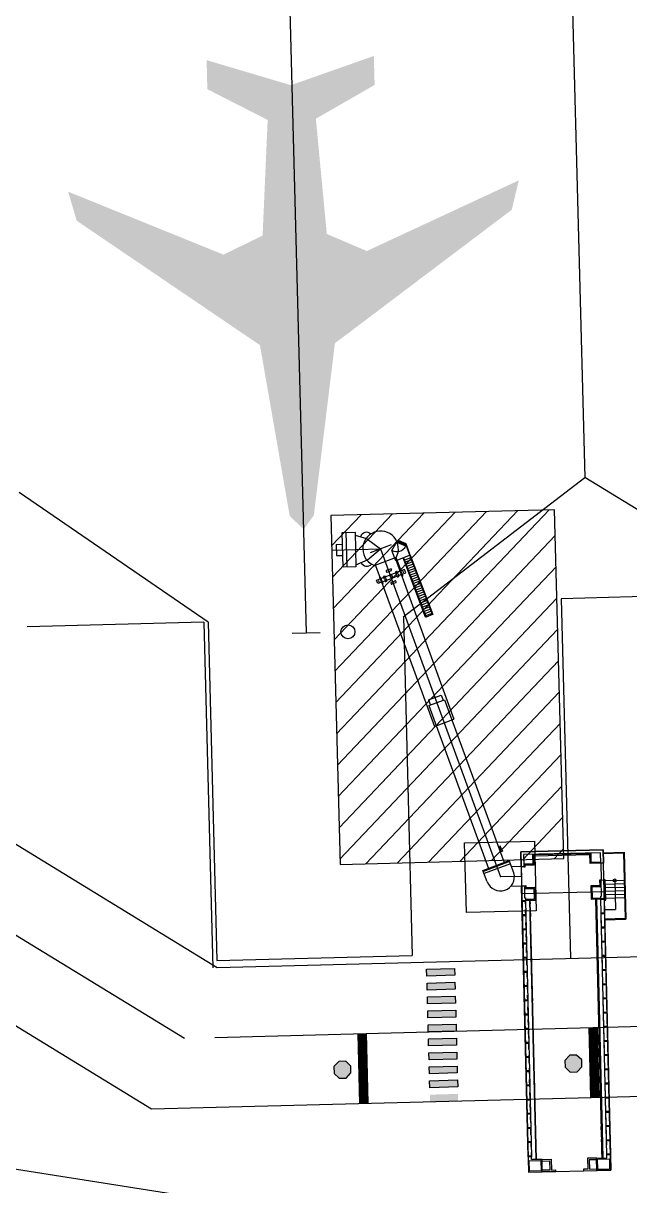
# Model space of a CAD drawing. Header units: millimetres. Extents: x 1358 to 1865, y 706 to 1003.
# Drawn here: x 1610.58 to 1621.17, y 809.55 to 829.88 of the extents above; entities that cross this region are included whole.
import ezdxf

# ---------------------------------------------------------------- set-up
doc = ezdxf.new("R2010")
doc.units = ezdxf.units.MM
doc.linetypes.add('DASHDOT2', pattern=[0.5, 0.25, -0.125, 0, -0.125])
doc.linetypes.add('HIDDEN', pattern=[9.525, 6.35, -3.175])
doc.layers.add('建築', color=7, linetype='Continuous')

msp = doc.modelspace()

# ---------------------------------------------------------------- hatches: boundary and pattern name
at = {"layer": '建築', "ltscale": 1000}
h = msp.add_hatch(color=256, dxfattribs=at)
h.dxf.hatch_style = 1
h.paths.add_polyline_path([(1750.255, 847.549), (1750.111, 847.475), (1749.975, 847.529), (1749.905, 847.664), (1749.957, 847.808), (1750.101, 847.87), (1750.238, 847.82), (1750.296, 847.687)])
h.paths.add_polyline_path([(1757.338, 850.493), (1757.494, 850.535), (1757.616, 850.453), (1757.655, 850.306), (1757.574, 850.176), (1757.42, 850.147), (1757.297, 850.225), (1757.268, 850.367)])
h.paths.add_polyline_path([(1724.914, 841.813), (1724.883, 841.931), (1724.778, 841.994), (1724.66, 841.964), (1724.598, 841.859), (1724.628, 841.74), (1724.733, 841.678), (1724.851, 841.708)])
h.paths.add_polyline_path([(1717.311, 838.966), (1717.341, 838.848), (1717.447, 838.786), (1717.565, 838.817), (1717.627, 838.922), (1717.596, 839.04), (1717.491, 839.102), (1717.372, 839.071)])
h.paths.add_polyline_path([(1722.594, 836.721), (1722.712, 836.752), (1722.773, 836.858), (1722.741, 836.976), (1722.636, 837.037), (1722.518, 837.006), (1722.457, 836.9), (1722.488, 836.782)])
h.paths.add_polyline_path([(1725.783, 820.388), (1725.665, 820.357), (1725.603, 820.251), (1725.635, 820.133), (1725.741, 820.072), (1725.858, 820.104), (1725.92, 820.209), (1725.888, 820.327)])
h.paths.add_polyline_path([(1729.495, 813.778), (1729.61, 813.818), (1729.663, 813.928), (1729.622, 814.043), (1729.512, 814.096), (1729.397, 814.056), (1729.344, 813.946), (1729.385, 813.83)])
h.paths.add_polyline_path([(1722.139, 811.329), (1722.261, 811.327), (1722.349, 811.412), (1722.351, 811.534), (1722.266, 811.621), (1722.144, 811.623), (1722.056, 811.538), (1722.054, 811.416)])
h.paths.add_polyline_path([(1718.507, 814.332), (1718.51, 814.21), (1718.598, 814.126), (1718.72, 814.129), (1718.804, 814.217), (1718.801, 814.339), (1718.713, 814.423), (1718.591, 814.42)])
h.paths.add_polyline_path([(1624.346, 812.966), (1624.343, 813.088), (1624.254, 813.172), (1624.132, 813.169), (1624.048, 813.08), (1624.052, 812.958), (1624.14, 812.874), (1624.262, 812.877)])
h.paths.add_polyline_path([(1620.041, 811.742), (1620.045, 811.62), (1620.133, 811.536), (1620.255, 811.539), (1620.339, 811.628), (1620.336, 811.75), (1620.247, 811.834), (1620.125, 811.831)])
h.paths.add_polyline_path([(1616.005, 811.636), (1616.008, 811.514), (1616.097, 811.43), (1616.219, 811.433), (1616.303, 811.521), (1616.3, 811.643), (1616.211, 811.727), (1616.089, 811.724)])
h.paths.add_polyline_path([(1609.937, 814.99), (1610.001, 815.094), (1609.972, 815.213), (1609.868, 815.277), (1609.749, 815.248), (1609.686, 815.144), (1609.714, 815.025), (1609.818, 814.962)])
h.paths.add_polyline_path([(1606.834, 814.203), (1606.837, 814.081), (1606.926, 813.997), (1607.048, 814.001), (1607.132, 814.089), (1607.129, 814.211), (1607.04, 814.295), (1606.918, 814.292)])
h.paths.add_polyline_path([(1601.707, 815.179), (1601.704, 815.301), (1601.615, 815.385), (1601.493, 815.382), (1601.409, 815.293), (1601.412, 815.171), (1601.501, 815.087), (1601.623, 815.091)])
h.paths.add_polyline_path([(1602.61, 834.434), (1602.607, 834.556), (1602.518, 834.64), (1602.396, 834.637), (1602.312, 834.548), (1602.315, 834.426), (1602.404, 834.342), (1602.526, 834.346)])
for points in [[(1615.475, 821.028), (1615.232, 821.262), (1614.712, 824.249), (1611.509, 826.425), (1611.359, 826.933), (1614.074, 825.832), (1614.758, 826.165), (1614.847, 828.187), (1613.792, 828.725), (1613.78, 829.233), (1615.253, 828.795), (1616.702, 829.306), (1616.716, 828.799), (1615.689, 828.209), (1615.88, 826.193), (1616.58, 825.895), (1619.236, 827.131), (1619.112, 826.616), (1616.022, 824.282), (1615.654, 821.273)], [(1617.625, 813.338), (1617.628, 813.216), (1618.116, 813.229), (1618.113, 813.351)], [(1617.632, 813.094), (1617.635, 812.972), (1618.123, 812.985), (1618.12, 813.107)], [(1617.638, 812.85), (1617.641, 812.728), (1618.129, 812.741), (1618.126, 812.863)], [(1617.644, 812.606), (1617.648, 812.484), (1618.136, 812.497), (1618.133, 812.619)], [(1617.651, 812.362), (1617.654, 812.24), (1618.142, 812.253), (1618.139, 812.375)], [(1617.657, 812.118), (1617.66, 811.996), (1618.149, 812.009), (1618.145, 812.131)], [(1617.664, 811.874), (1617.667, 811.752), (1618.155, 811.765), (1618.152, 811.887)], [(1617.67, 811.63), (1617.673, 811.508), (1618.161, 811.521), (1618.158, 811.643)], [(1617.676, 811.386), (1617.68, 811.264), (1618.168, 811.277), (1618.165, 811.399)], [(1617.683, 811.142), (1617.686, 811.02), (1618.174, 811.033), (1618.171, 811.155)]]:
    msp.add_hatch(color=256, dxfattribs=at).paths.add_polyline_path(points)

# ---------------------------------------------------------------- linework, layer by layer
at = {"color": 5, "linetype": 'ByBlock'}
msp.add_line((1658.266, 802.321, 4.914), (1543.82, 820.303), dxfattribs=at)
at = {"layer": '建築', "ltscale": 1000}
for p, q in [((1614.917, 842.067, -0.309), (1615.518, 819.216, -0.309)), ((1620.082, 833.687, -0.309), (1620.391, 821.934, -0.309)), ((1617.215, 819.496, -0.309), (1620.391, 821.934, -0.309)), ((1623.684, 819.912, -0.309), (1620.392, 821.934, -0.309)), ((1613.806, 819.406, -0.309), (1610.506, 821.674, -0.309)), ((1619.86, 821.372, -0.309), (1615.95, 821.269, -0.309)), ((1620.021, 815.27, -0.309), (1619.86, 821.372, -0.309)), ((1615.95, 821.269, -0.309), (1616.111, 815.167, -0.309)), ((1623.562, 819.909, -0.309), (1619.976, 819.815, -0.309)), ((1619.976, 819.815, -0.309), (1620.141, 813.527, -0.309)), ((1617.218, 819.499, -0.309), (1617.374, 813.576, -0.309)), ((1613.732, 819.404, -0.309), (1610.641, 819.323, -0.309)), ((1613.732, 819.404, -0.309), (1613.891, 813.362, -0.309)), ((1613.806, 819.406, -0.309), (1613.961, 813.486, -0.309)), ((1615.274, 819.21, 2.141), (1615.762, 819.223, 2.141)), ((1609.694, 815.98, -0.309), (1613.966, 813.364, -0.309)), ((1616.111, 815.167, -0.309), (1620.021, 815.27, -0.309)), ((1608.994, 814.821, -0.309), (1613.393, 812.128, -0.309)), ((1613.966, 813.364, -0.309), (1630.525, 813.8, -0.309)), ((1612.819, 810.892, -0.309), (1719.079, 813.687, -0.309)), ((1613.961, 813.486, -0.309), (1617.374, 813.576, -0.309)), ((1608.504, 813.533, -0.309), (1612.819, 810.892, -0.309)), ((1617.625, 813.338, -0.309), (1618.113, 813.351, -0.309)), ((1617.628, 813.216, -0.309), (1617.625, 813.338, -0.309)), ((1618.116, 813.229, -0.309), (1617.628, 813.216, -0.309)), ((1618.113, 813.351, -0.309), (1618.116, 813.229, -0.309)), ((1617.632, 813.094, -0.309), (1618.12, 813.107, -0.309)), ((1617.635, 812.972, -0.309), (1617.632, 813.094, -0.309)), ((1618.123, 812.985, -0.309), (1617.635, 812.972, -0.309)), ((1618.12, 813.107, -0.309), (1618.123, 812.985, -0.309)), ((1617.638, 812.85, -0.309), (1618.126, 812.863, -0.309)), ((1617.641, 812.728, -0.309), (1617.638, 812.85, -0.309)), ((1618.126, 812.863, -0.309), (1618.129, 812.741, -0.309)), ((1613.924, 812.142, -0.309), (1632.904, 812.641, -0.309)), ((1618.129, 812.741, -0.309), (1617.641, 812.728, -0.309)), ((1617.644, 812.606, -0.309), (1618.133, 812.619, -0.309)), ((1617.648, 812.484, -0.309), (1617.644, 812.606, -0.309)), ((1618.133, 812.619, -0.309), (1618.136, 812.497, -0.309)), ((1618.136, 812.497, -0.309), (1617.648, 812.484, -0.309)), ((1617.651, 812.362, -0.309), (1618.139, 812.375, -0.309)), ((1617.654, 812.24, -0.309), (1617.651, 812.362, -0.309)), ((1618.139, 812.375, -0.309), (1618.142, 812.253, -0.309)), ((1616.42, 812.207, -0.309), (1616.453, 810.987, -0.309)), ((1616.433, 812.208, -0.309), (1616.465, 810.987, -0.309)), ((1616.445, 812.208, -0.309), (1616.477, 810.988, -0.309)), ((1616.457, 812.208, -0.309), (1616.489, 810.988, -0.309)), ((1616.469, 812.209, -0.309), (1616.502, 810.988, -0.309)), ((1616.481, 812.209, -0.309), (1616.514, 810.989, -0.309)), ((1616.494, 812.209, -0.309), (1616.526, 810.989, -0.309)), ((1616.506, 812.21, -0.309), (1616.538, 810.99, -0.309)), ((1616.518, 812.21, -0.309), (1616.55, 810.99, -0.309)), ((1616.53, 812.21, -0.309), (1616.563, 810.99, -0.309)), ((1616.542, 812.211, -0.309), (1616.575, 810.991, -0.309)), ((1616.555, 812.211, -0.309), (1616.587, 810.991, -0.309)), ((1616.567, 812.212, -0.309), (1616.599, 810.991, -0.309)), ((1616.567, 812.211, -0.309), (1616.599, 810.991, -0.309)), ((1616.567, 812.211, -0.309), (1616.599, 810.991, -0.309)), ((1616.567, 812.211, -0.309), (1616.599, 810.991, -0.309)), ((1618.142, 812.253, -0.309), (1617.654, 812.24, -0.309)), ((1620.457, 812.314, -0.309), (1620.489, 811.094, -0.309)), ((1620.469, 812.314, -0.309), (1620.501, 811.094, -0.309)), ((1620.481, 812.315, -0.309), (1620.513, 811.094, -0.309)), ((1620.493, 812.315, -0.309), (1620.526, 811.095, -0.309)), ((1620.505, 812.315, -0.309), (1620.538, 811.095, -0.309)), ((1620.518, 812.315, -0.309), (1620.55, 811.095, -0.309)), ((1620.53, 812.316, -0.309), (1620.562, 811.096, -0.309)), ((1620.542, 812.316, -0.309), (1620.574, 811.096, -0.309)), ((1620.554, 812.316, -0.309), (1620.587, 811.096, -0.309)), ((1620.566, 812.317, -0.309), (1620.599, 811.097, -0.309)), ((1620.579, 812.317, -0.309), (1620.611, 811.097, -0.309)), ((1620.591, 812.317, -0.309), (1620.623, 811.097, -0.309)), ((1620.603, 812.318, -0.309), (1620.635, 811.098, -0.309)), ((1620.603, 812.318, -0.309), (1620.635, 811.098, -0.309)), ((1620.603, 812.318, -0.309), (1620.635, 811.097, -0.309)), ((1620.603, 812.318, -0.309), (1620.635, 811.098, -0.309)), ((1620.603, 812.318, -0.309), (1620.635, 811.098, -0.309)), ((1617.657, 812.118, -0.309), (1618.145, 812.131, -0.309)), ((1617.66, 811.996, -0.309), (1617.657, 812.118, -0.309)), ((1618.149, 812.009, -0.309), (1617.66, 811.996, -0.309)), ((1618.145, 812.131, -0.309), (1618.149, 812.009, -0.309)), ((1617.664, 811.874, -0.309), (1618.152, 811.887, -0.309)), ((1617.667, 811.752, -0.309), (1617.664, 811.874, -0.309)), ((1618.155, 811.765, -0.309), (1617.667, 811.752, -0.309)), ((1618.152, 811.887, -0.309), (1618.155, 811.765, -0.309)), ((1620.125, 811.831, -0.309), (1620.041, 811.742, -0.309)), ((1620.125, 811.831, -0.309), (1620.041, 811.742, -0.309)), ((1620.041, 811.742, -0.309), (1620.045, 811.62, -0.309)), ((1620.041, 811.742, -0.309), (1620.045, 811.62, -0.309)), ((1620.247, 811.834, -0.309), (1620.125, 811.831, -0.309)), ((1620.247, 811.834, -0.309), (1620.125, 811.831, -0.309)), ((1620.336, 811.75, -0.309), (1620.247, 811.834, -0.309)), ((1620.336, 811.75, -0.309), (1620.247, 811.834, -0.309)), ((1620.339, 811.628, -0.309), (1620.336, 811.75, -0.309)), ((1620.339, 811.628, -0.309), (1620.336, 811.75, -0.309)), ((1616.089, 811.724, -0.309), (1616.005, 811.636, -0.309)), ((1616.089, 811.724, -0.309), (1616.005, 811.636, -0.309)), ((1616.005, 811.636, -0.309), (1616.008, 811.514, -0.309)), ((1616.005, 811.636, -0.309), (1616.008, 811.514, -0.309)), ((1616.211, 811.727, -0.309), (1616.089, 811.724, -0.309)), ((1616.211, 811.727, -0.309), (1616.089, 811.724, -0.309)), ((1616.3, 811.643, -0.309), (1616.211, 811.727, -0.309)), ((1616.3, 811.643, -0.309), (1616.211, 811.727, -0.309)), ((1616.303, 811.521, -0.309), (1616.3, 811.643, -0.309)), ((1616.303, 811.521, -0.309), (1616.3, 811.643, -0.309)), ((1617.67, 811.63, -0.309), (1618.158, 811.643, -0.309)), ((1617.673, 811.508, -0.309), (1617.67, 811.63, -0.309)), ((1618.158, 811.643, -0.309), (1618.161, 811.521, -0.309)), ((1620.045, 811.62, -0.309), (1620.133, 811.536, -0.309)), ((1620.045, 811.62, -0.309), (1620.133, 811.536, -0.309)), ((1620.133, 811.536, -0.309), (1620.255, 811.539, -0.309)), ((1620.133, 811.536, -0.309), (1620.255, 811.539, -0.309)), ((1620.255, 811.539, -0.309), (1620.339, 811.628, -0.309)), ((1620.255, 811.539, -0.309), (1620.339, 811.628, -0.309)), ((1616.008, 811.514, -0.309), (1616.097, 811.43, -0.309)), ((1616.008, 811.514, -0.309), (1616.097, 811.43, -0.309)), ((1616.097, 811.43, -0.309), (1616.219, 811.433, -0.309)), ((1616.097, 811.43, -0.309), (1616.219, 811.433, -0.309)), ((1616.219, 811.433, -0.309), (1616.303, 811.521, -0.309)), ((1616.219, 811.433, -0.309), (1616.303, 811.521, -0.309)), ((1618.161, 811.521, -0.309), (1617.673, 811.508, -0.309)), ((1617.676, 811.386, -0.309), (1618.165, 811.399, -0.309)), ((1617.68, 811.264, -0.309), (1617.676, 811.386, -0.309)), ((1618.165, 811.399, -0.309), (1618.168, 811.277, -0.309)), ((1618.168, 811.277, -0.309), (1617.68, 811.264, -0.309))]:
    msp.add_line(p, q, dxfattribs=at)
at = {"layer": '建築', "linetype": 'Continuous', "ltscale": 1000}
for p, q in [((1615.979, 820.193, -0.309), (1617.026, 821.297, -0.309)), ((1615.993, 819.645, -0.309), (1617.574, 821.311, -0.309)), ((1616.007, 819.097, -0.309), (1618.122, 821.326, -0.309)), ((1616.022, 818.549, -0.309), (1618.67, 821.34, -0.309)), ((1616.036, 818.001, -0.309), (1619.218, 821.355, -0.309)), ((1616.051, 817.454, -0.309), (1619.765, 821.369, -0.309)), ((1615.964, 820.741, -0.309), (1616.478, 821.283, -0.309)), ((1616.065, 816.906, -0.309), (1619.872, 820.918, -0.309)), ((1616.08, 816.358, -0.309), (1619.887, 820.37, -0.309)), ((1616.094, 815.81, -0.309), (1619.901, 819.822, -0.309)), ((1616.108, 815.262, -0.309), (1619.915, 819.274, -0.309)), ((1616.564, 815.179, -0.309), (1619.93, 818.726, -0.309)), ((1617.112, 815.193, -0.309), (1619.944, 818.178, -0.309)), ((1617.66, 815.208, -0.309), (1619.959, 817.631, -0.309)), ((1618.208, 815.222, -0.309), (1619.973, 817.083, -0.309)), ((1618.756, 815.236, -0.309), (1619.987, 816.535, -0.309)), ((1619.304, 815.251, -0.309), (1620.002, 815.987, -0.309)), ((1619.852, 815.265, -0.309), (1620.016, 815.439, -0.309))]:
    msp.add_line(p, q, dxfattribs=at)
at = {"layer": '建築', "linetype": 'HIDDEN'}
for p, q in [((1616.214, 820.981, 2.141), (1616.23, 820.366, 2.141)), ((1618.288, 815.545, 4.478), (1619.508, 815.577, 4.478)), ((1618.32, 814.325, 4.478), (1618.288, 815.545, 4.478)), ((1620.71, 815.421, 4.478), (1619.27, 815.387, 4.478)), ((1619.508, 815.577, 4.478), (1619.54, 814.357, 4.478)), ((1620.843, 809.819, 4.478), (1620.71, 815.421, 4.478)), ((1619.27, 815.387, 4.478), (1619.403, 809.785, 4.478)), ((1620.727, 814.689, 4.478), (1619.287, 814.655, 4.478)), ((1619.287, 814.655, 4.478), (1619.403, 809.785, 4.478)), ((1620.843, 809.819, 4.478), (1620.727, 814.689, 4.478)), ((1619.54, 814.357, 4.478), (1618.32, 814.325, 4.478)), ((1619.403, 809.785, 4.478), (1620.843, 809.819, 4.478)), ((1619.403, 809.785, 4.478), (1620.843, 809.819, 4.478))]:
    msp.add_line(p, q, dxfattribs=at)
at = {"layer": '建築'}
for p, q in [((1616.376, 820.929, 2.141), (1616.574, 820.868, 2.141)), ((1615.966, 820.665, 2.141), (1616.82, 820.687, 2.141)), ((1616.042, 820.764, 2.141), (1616.16, 820.767, 2.141)), ((1616.042, 820.764, 2.141), (1616.051, 820.569, 2.141)), ((1616.574, 820.868, 2.141), (1616.82, 820.687, 2.141)), ((1616.594, 820.497, 2.141), (1616.82, 820.687, 2.141)), ((1617.005, 820.758, 2.141), (1616.636, 820.616, 2.141)), ((1616.82, 820.687, 2.141), (1618.914, 814.951, 4.478)), ((1617.016, 820.66, 2.141), (1617.103, 820.811, 2.141)), ((1617.134, 820.831, 2.141), (1617.101, 820.819, 2.141)), ((1617.264, 820.744, 2.141), (1617.103, 820.811, 2.141)), ((1617.133, 820.822, 2.141), (1617.105, 820.811, 2.141)), ((1617.261, 820.736, 2.141), (1617.11, 820.799, 2.141)), ((1617.133, 820.822, 2.141), (1617.259, 820.766, 2.141)), ((1617.265, 820.772, 2.141), (1617.134, 820.831, 2.141)), ((1617.332, 820.574, 2.141), (1617.259, 820.766, 2.141)), ((1617.261, 820.736, 2.141), (1617.264, 820.744, 2.141)), ((1617.34, 820.577, 2.141), (1617.265, 820.772, 2.141)), ((1616.051, 820.569, 2.141), (1616.159, 820.572, 2.141)), ((1617.091, 820.534, 2.141), (1616.722, 820.393, 2.141)), ((1617.085, 820.48, 2.141), (1617.016, 820.66, 2.141)), ((1617.073, 820.528, 2.231), (1618.102, 817.71, 3.379)), ((1617.34, 820.577, 2.141), (1617.085, 820.48, 2.141)), ((1617.348, 820.532, 2.141), (1617.236, 820.49, 2.141)), ((1617.363, 820.495, 2.141), (1617.25, 820.452, 2.141)), ((1616.732, 820.396, 2.234), (1617.76, 817.578, 3.382)), ((1616.918, 820.299, 2.141), (1616.924, 820.284, 2.141)), ((1616.96, 820.323, 2.141), (1616.923, 820.309, 2.141)), ((1616.934, 820.279, 2.141), (1617.009, 820.308, 2.141)), ((1616.96, 820.323, 2.141), (1616.998, 820.338, 2.141)), ((1617.014, 820.318, 2.141), (1617.008, 820.333, 2.141)), ((1617.082, 820.276, 2.141), (1617.11, 820.201, 2.141)), ((1617.101, 820.292, 2.141), (1617.086, 820.286, 2.141)), ((1617.126, 820.25, 2.141), (1617.112, 820.287, 2.141)), ((1617.156, 820.33, 2.141), (1617.165, 820.333, 2.141)), ((1617.156, 820.33, 2.141), (1617.202, 820.21, 2.141)), ((1617.211, 820.213, 2.141), (1617.165, 820.333, 2.141)), ((1617.377, 820.458, 2.141), (1617.264, 820.415, 2.141)), ((1617.391, 820.42, 2.141), (1617.279, 820.377, 2.141)), ((1617.405, 820.383, 2.141), (1617.293, 820.34, 2.141)), ((1617.42, 820.345, 2.141), (1617.307, 820.302, 2.141)), ((1617.434, 820.308, 2.141), (1617.322, 820.265, 2.141)), ((1616.811, 820.197, 2.141), (1616.8, 820.193, 2.141)), ((1616.8, 820.193, 2.141), (1616.846, 820.073, 2.141)), ((1616.811, 820.197, 2.141), (1616.857, 820.077, 2.141)), ((1616.857, 820.077, 2.141), (1616.846, 820.073, 2.141)), ((1616.886, 820.157, 2.141), (1616.872, 820.195, 2.141)), ((1616.892, 820.211, 2.141), (1616.877, 820.205, 2.141)), ((1616.886, 820.157, 2.141), (1616.901, 820.12, 2.141)), ((1616.931, 820.132, 2.141), (1616.902, 820.206, 2.141)), ((1616.911, 820.115, 2.141), (1616.926, 820.121, 2.141)), ((1616.999, 820.089, 2.141), (1617.005, 820.074, 2.141)), ((1617.078, 820.128, 2.141), (1617.003, 820.099, 2.141)), ((1617.052, 820.084, 2.141), (1617.015, 820.069, 2.141)), ((1617.052, 820.084, 2.141), (1617.09, 820.098, 2.141)), ((1617.094, 820.109, 2.141), (1617.089, 820.124, 2.141)), ((1617.121, 820.196, 2.141), (1617.136, 820.202, 2.141)), ((1617.126, 820.25, 2.141), (1617.14, 820.212, 2.141)), ((1617.202, 820.21, 2.141), (1617.211, 820.213, 2.141)), ((1617.448, 820.27, 2.141), (1617.336, 820.227, 2.141)), ((1617.463, 820.233, 2.141), (1617.35, 820.19, 2.141)), ((1617.477, 820.195, 2.141), (1617.364, 820.152, 2.141)), ((1617.491, 820.158, 2.141), (1617.379, 820.115, 2.141)), ((1617.505, 820.12, 2.141), (1617.393, 820.078, 2.141)), ((1617.52, 820.083, 2.141), (1617.407, 820.04, 2.141)), ((1617.534, 820.045, 2.141), (1617.422, 820.003, 2.141)), ((1617.548, 820.008, 2.141), (1617.436, 819.965, 2.141)), ((1617.563, 819.971, 2.141), (1617.45, 819.928, 2.141)), ((1617.577, 819.933, 2.141), (1617.464, 819.89, 2.141)), ((1617.591, 819.896, 2.141), (1617.479, 819.853, 2.141)), ((1617.659, 818.048, 2.141), (1617.878, 818.13, 2.141)), ((1617.659, 818.048, 3.2), (1617.692, 817.956, 3.237)), ((1617.665, 817.946, 2.141), (1617.939, 818.048, 2.141)), ((1617.878, 818.13, 3.199), (1617.912, 818.038, 3.236)), ((1617.939, 818.048, 3.236), (1618.978, 815.202, 4.396)), ((1617.665, 817.946, 3.237), (1618.704, 815.098, 4.397)), ((1617.76, 817.578, 2.141), (1618.102, 817.71, 2.141)), ((1618.913, 815.485, 2.141), (1618.897, 815.479, 2.141)), ((1618.903, 815.464, 2.141), (1618.897, 815.479, 2.141)), ((1618.902, 815.408, 2.141), (1618.942, 815.423, 2.141)), ((1618.903, 815.464, 2.141), (1618.918, 815.47, 2.141)), ((1618.909, 815.433, 2.141), (1618.903, 815.464, 2.141)), ((1618.935, 815.443, 2.141), (1618.909, 815.433, 2.141)), ((1618.909, 815.433, 2.141), (1618.916, 815.413, 2.141)), ((1618.951, 815.401, 2.141), (1618.911, 815.385, 2.141)), ((1618.918, 815.47, 2.141), (1618.913, 815.485, 2.141)), ((1618.935, 815.443, 2.141), (1618.918, 815.47, 2.141)), ((1618.935, 815.443, 2.141), (1618.951, 815.401, 2.141)), ((1619.27, 815.387, 4.478), (1620.71, 815.421, 4.478)), ((1620.71, 815.421, 4.478), (1620.715, 815.189, 4.478)), ((1618.609, 815.062, 4.478), (1619.067, 815.236, 4.478)), ((1619.074, 815.218, 4.478), (1618.616, 815.044, 4.478)), ((1619.149, 815.019, 4.478), (1619.067, 815.236, 4.478)), ((1619.276, 815.125, 4.478), (1619.27, 815.387, 4.478)), ((1620.662, 815.371, 4.478), (1619.32, 815.339, 4.478)), ((1619.32, 815.339, 4.478), (1619.325, 815.126, 4.478)), ((1619.487, 815.18, 4.478), (1619.483, 815.343, 4.478)), ((1619.503, 815.339, 4.478), (1620.479, 815.362, 4.478)), ((1619.507, 815.161, 4.478), (1619.503, 815.344, 4.478)), ((1619.503, 815.319, 4.478), (1620.48, 815.342, 4.478)), ((1620.484, 815.184, 4.478), (1620.479, 815.367, 4.478)), ((1620.503, 815.204, 4.478), (1620.499, 815.367, 4.478)), ((1620.666, 815.208, 4.478), (1620.503, 815.204, 4.478)), ((1620.667, 815.188, 4.478), (1620.662, 815.371, 4.478)), ((1620.711, 815.372, 4.478), (1621.077, 815.381, 4.478)), ((1620.711, 815.36, 4.478), (1621.065, 815.369, 4.478)), ((1621.065, 815.369, 4.478), (1621.093, 814.221, 4.478)), ((1621.077, 815.381, 4.478), (1621.105, 814.209, 4.478)), ((1618.684, 814.863, 4.478), (1618.609, 815.062, 4.478)), ((1619.088, 815.181, 4.478), (1618.63, 815.007, 4.478)), ((1619.275, 815.131, 4.478), (1619.108, 815.127, 4.478)), ((1619.325, 815.126, 4.478), (1619.276, 815.125, 4.478)), ((1619.276, 815.125, 4.478), (1619.284, 814.795, 4.478)), ((1619.324, 815.176, 4.478), (1619.487, 815.18, 4.478)), ((1619.324, 815.156, 4.478), (1619.507, 815.161, 4.478)), ((1619.324, 815.145, 4.478), (1619.329, 815.145, 4.478)), ((1619.325, 815.126, 4.478), (1619.349, 815.126, 4.478)), ((1619.329, 815.145, 4.478), (1619.329, 815.156, 4.478)), ((1619.349, 815.126, 4.478), (1619.349, 815.157, 4.478)), ((1620.667, 815.188, 4.478), (1620.484, 815.184, 4.478)), ((1620.715, 815.189, 4.478), (1620.667, 815.188, 4.478)), ((1620.667, 815.188, 4.478), (1620.674, 814.895, 4.478)), ((1619.28, 814.96, 4.478), (1618.914, 814.951, 4.478)), ((1619.284, 814.79, 4.478), (1619.094, 814.785, 4.478)), ((1619.284, 814.795, 4.478), (1619.333, 814.796, 4.478)), ((1619.29, 814.533, 4.478), (1619.284, 814.795, 4.478)), ((1619.333, 814.796, 4.478), (1619.357, 814.797, 4.478)), ((1619.333, 814.796, 4.478), (1619.338, 814.583, 4.478)), ((1619.357, 814.797, 4.478), (1619.358, 814.766, 4.478)), ((1620.676, 814.798, 4.478), (1620.493, 814.793, 4.478)), ((1620.493, 814.793, 4.478), (1620.498, 814.561, 4.478)), ((1620.674, 814.895, 4.478), (1620.649, 814.895, 4.478)), ((1620.649, 814.895, 4.478), (1620.652, 814.797, 4.478)), ((1620.674, 814.876, 4.478), (1620.669, 814.876, 4.478)), ((1620.669, 814.876, 4.478), (1620.671, 814.797, 4.478)), ((1620.674, 814.895, 4.478), (1620.722, 814.896, 4.478)), ((1620.68, 814.615, 4.478), (1620.674, 814.895, 4.478)), ((1620.722, 814.896, 4.478), (1620.73, 814.567, 4.478)), ((1620.747, 814.897, 4.478), (1620.735, 814.897, 4.478)), ((1620.735, 814.897, 4.478), (1620.743, 814.555, 4.478)), ((1620.755, 814.543, 4.478), (1620.747, 814.897, 4.478)), ((1620.747, 814.885, 4.478), (1621.077, 814.893, 4.478)), ((1620.749, 814.824, 4.478), (1621.078, 814.832, 4.478)), ((1620.912, 814.889, 4.478), (1620.924, 814.382, 4.478)), ((1619.333, 814.777, 4.478), (1619.338, 814.777, 4.478)), ((1619.333, 814.766, 4.478), (1619.517, 814.77, 4.478)), ((1619.334, 814.746, 4.478), (1619.497, 814.75, 4.478)), ((1619.338, 814.777, 4.478), (1619.338, 814.766, 4.478)), ((1619.338, 814.583, 4.478), (1619.35, 814.583, 4.478)), ((1619.35, 814.583, 4.478), (1619.351, 814.534, 4.478)), ((1619.497, 814.75, 4.478), (1619.502, 814.557, 4.478)), ((1619.517, 814.77, 4.478), (1619.522, 814.538, 4.478)), ((1620.676, 814.778, 4.478), (1620.513, 814.774, 4.478)), ((1620.513, 814.774, 4.478), (1620.517, 814.581, 4.478)), ((1620.517, 814.581, 4.478), (1620.669, 814.585, 4.478)), ((1620.668, 814.614, 4.478), (1620.68, 814.615, 4.478)), ((1620.669, 814.565, 4.478), (1620.668, 814.614, 4.478)), ((1620.726, 814.762, 4.478), (1620.738, 814.762, 4.478)), ((1620.727, 814.701, 4.478), (1620.739, 814.701, 4.478)), ((1620.729, 814.64, 4.478), (1620.741, 814.64, 4.478)), ((1620.75, 814.763, 4.478), (1621.08, 814.771, 4.478)), ((1620.751, 814.702, 4.478), (1621.081, 814.71, 4.478)), ((1620.753, 814.641, 4.478), (1621.082, 814.648, 4.478)), ((1620.754, 814.58, 4.478), (1621.084, 814.587, 4.478)), ((1619.351, 814.534, 4.478), (1619.29, 814.533, 4.478)), ((1619.29, 814.533, 4.478), (1619.351, 814.534, 4.478)), ((1619.351, 814.534, 4.478), (1619.29, 814.533, 4.478)), ((1619.397, 810.054, 4.478), (1619.29, 814.533, 4.478)), ((1619.352, 814.519, 4.478), (1619.29, 814.518, 4.478)), ((1619.502, 814.557, 4.478), (1619.351, 814.554, 4.478)), ((1619.522, 814.538, 4.478), (1619.351, 814.534, 4.478)), ((1619.351, 814.534, 4.478), (1619.458, 810.055, 4.478)), ((1619.437, 814.536, 4.478), (1619.424, 814.536, 4.478)), ((1619.424, 814.536, 4.478), (1619.532, 810.008, 4.478)), ((1619.544, 810.008, 4.478), (1619.437, 814.536, 4.478)), ((1620.498, 814.561, 4.478), (1620.669, 814.565, 4.478)), ((1620.584, 814.563, 4.478), (1620.596, 814.564, 4.478)), ((1620.691, 810.036, 4.478), (1620.584, 814.563, 4.478)), ((1620.596, 814.564, 4.478), (1620.704, 810.036, 4.478)), ((1620.73, 814.567, 4.478), (1620.669, 814.565, 4.478)), ((1620.669, 814.565, 4.478), (1620.73, 814.567, 4.478)), ((1620.73, 814.567, 4.478), (1620.669, 814.565, 4.478)), ((1620.776, 810.086, 4.478), (1620.669, 814.565, 4.478)), ((1620.731, 814.552, 4.478), (1620.67, 814.551, 4.478)), ((1620.73, 814.579, 4.478), (1620.742, 814.579, 4.478)), ((1620.73, 814.567, 4.478), (1620.837, 810.088, 4.478)), ((1620.743, 814.555, 4.478), (1620.731, 814.555, 4.478)), ((1620.731, 814.542, 4.478), (1620.755, 814.543, 4.478)), ((1620.735, 814.378, 4.478), (1620.924, 814.382, 4.478)), ((1620.735, 814.378, 4.478), (1620.924, 814.382, 4.478)), ((1619.357, 814.286, 4.478), (1619.296, 814.285, 4.478)), ((1619.357, 814.271, 4.478), (1619.296, 814.27, 4.478)), ((1620.736, 814.319, 4.478), (1620.675, 814.317, 4.478)), ((1620.736, 814.304, 4.478), (1620.675, 814.303, 4.478)), ((1621.093, 814.221, 4.478), (1620.739, 814.213, 4.478)), ((1620.739, 814.201, 4.478), (1621.105, 814.209, 4.478)), ((1619.363, 814.038, 4.478), (1619.302, 814.037, 4.478)), ((1619.363, 814.023, 4.478), (1619.302, 814.022, 4.478)), ((1620.742, 814.071, 4.478), (1620.681, 814.069, 4.478)), ((1620.742, 814.056, 4.478), (1620.681, 814.055, 4.478)), ((1619.369, 813.79, 4.478), (1619.308, 813.789, 4.478)), ((1619.369, 813.775, 4.478), (1619.308, 813.774, 4.478)), ((1620.748, 813.823, 4.478), (1620.687, 813.821, 4.478)), ((1620.748, 813.808, 4.478), (1620.687, 813.807, 4.478)), ((1620.754, 813.575, 4.478), (1620.693, 813.573, 4.478)), ((1619.375, 813.542, 4.478), (1619.314, 813.541, 4.478)), ((1619.375, 813.527, 4.478), (1619.314, 813.526, 4.478)), ((1620.754, 813.56, 4.478), (1620.693, 813.559, 4.478)), ((1619.381, 813.294, 4.478), (1619.32, 813.293, 4.478)), ((1619.381, 813.279, 4.478), (1619.32, 813.278, 4.478)), ((1620.76, 813.327, 4.478), (1620.699, 813.325, 4.478)), ((1620.76, 813.312, 4.478), (1620.699, 813.311, 4.478)), ((1619.387, 813.046, 4.478), (1619.325, 813.045, 4.478)), ((1619.387, 813.031, 4.478), (1619.326, 813.03, 4.478)), ((1620.766, 813.079, 4.478), (1620.705, 813.077, 4.478)), ((1620.766, 813.064, 4.478), (1620.705, 813.063, 4.478)), ((1619.392, 812.798, 4.478), (1619.331, 812.797, 4.478)), ((1619.393, 812.783, 4.478), (1619.332, 812.782, 4.478)), ((1620.771, 812.831, 4.478), (1620.71, 812.829, 4.478)), ((1620.772, 812.816, 4.478), (1620.711, 812.815, 4.478)), ((1619.398, 812.55, 4.478), (1619.337, 812.548, 4.478)), ((1620.777, 812.583, 4.478), (1620.716, 812.581, 4.478)), ((1620.778, 812.568, 4.478), (1620.717, 812.567, 4.478)), ((1619.399, 812.535, 4.478), (1619.338, 812.534, 4.478)), ((1619.404, 812.302, 4.478), (1619.343, 812.3, 4.478)), ((1619.405, 812.287, 4.478), (1619.344, 812.286, 4.478)), ((1620.783, 812.335, 4.478), (1620.722, 812.333, 4.478)), ((1620.784, 812.32, 4.478), (1620.723, 812.319, 4.478)), ((1619.41, 812.054, 4.478), (1619.349, 812.052, 4.478)), ((1619.41, 812.039, 4.478), (1619.349, 812.038, 4.478)), ((1620.789, 812.087, 4.478), (1620.728, 812.085, 4.478)), ((1620.79, 812.072, 4.478), (1620.728, 812.071, 4.478)), ((1619.416, 811.806, 4.478), (1619.355, 811.804, 4.478)), ((1619.416, 811.791, 4.478), (1619.355, 811.79, 4.478)), ((1620.795, 811.839, 4.478), (1620.734, 811.837, 4.478)), ((1620.795, 811.824, 4.478), (1620.734, 811.823, 4.478)), ((1619.422, 811.558, 4.478), (1619.361, 811.556, 4.478)), ((1619.422, 811.543, 4.478), (1619.361, 811.542, 4.478)), ((1620.801, 811.591, 4.478), (1620.74, 811.589, 4.478)), ((1620.801, 811.576, 4.478), (1620.74, 811.575, 4.478)), ((1620.807, 811.343, 4.478), (1620.746, 811.341, 4.478)), ((1619.428, 811.31, 4.478), (1619.367, 811.308, 4.478)), ((1619.428, 811.295, 4.478), (1619.367, 811.294, 4.478)), ((1620.807, 811.328, 4.478), (1620.746, 811.327, 4.478)), ((1619.434, 811.062, 4.478), (1619.373, 811.06, 4.478)), ((1619.434, 811.047, 4.478), (1619.373, 811.046, 4.478)), ((1620.813, 811.095, 4.478), (1620.752, 811.093, 4.478)), ((1620.813, 811.08, 4.478), (1620.752, 811.078, 4.478)), ((1619.44, 810.814, 4.478), (1619.378, 810.812, 4.478)), ((1619.44, 810.799, 4.478), (1619.379, 810.798, 4.478)), ((1620.819, 810.847, 4.478), (1620.758, 810.845, 4.478)), ((1620.819, 810.832, 4.478), (1620.758, 810.83, 4.478)), ((1619.445, 810.566, 4.478), (1619.384, 810.564, 4.478)), ((1619.446, 810.551, 4.478), (1619.385, 810.55, 4.478)), ((1620.825, 810.599, 4.478), (1620.763, 810.597, 4.478)), ((1620.825, 810.584, 4.478), (1620.764, 810.582, 4.478)), ((1619.451, 810.318, 4.478), (1619.39, 810.316, 4.478)), ((1620.83, 810.351, 4.478), (1620.769, 810.349, 4.478)), ((1620.831, 810.336, 4.478), (1620.77, 810.334, 4.478)), ((1619.452, 810.303, 4.478), (1619.391, 810.302, 4.478)), ((1619.457, 810.07, 4.478), (1619.396, 810.068, 4.478)), ((1619.458, 810.055, 4.478), (1619.397, 810.054, 4.478)), ((1619.458, 810.055, 4.478), (1619.397, 810.054, 4.478)), ((1619.397, 810.054, 4.478), (1619.403, 809.785, 4.478)), ((1619.397, 810.054, 4.478), (1619.398, 809.993, 4.478)), ((1619.418, 809.986, 4.478), (1619.623, 809.991, 4.478)), ((1619.422, 809.805, 4.478), (1619.418, 809.986, 4.478)), ((1619.459, 810.006, 4.478), (1619.458, 810.055, 4.478)), ((1619.642, 810.011, 4.478), (1619.459, 810.006, 4.478)), ((1619.623, 809.991, 4.478), (1619.627, 809.81, 4.478)), ((1619.623, 809.991, 4.478), (1619.623, 809.991, 4.478)), ((1619.642, 810.011, 4.478), (1619.8, 810.014, 4.478)), ((1619.647, 809.791, 4.478), (1619.642, 810.011, 4.478)), ((1619.642, 809.981, 4.478), (1619.772, 809.984, 4.478)), ((1619.772, 809.984, 4.478), (1619.776, 809.823, 4.478)), ((1619.8, 810.014, 4.478), (1619.805, 809.824, 4.478)), ((1620.594, 810.033, 4.478), (1620.435, 810.029, 4.478)), ((1620.435, 810.029, 4.478), (1620.44, 809.839, 4.478)), ((1620.594, 810.004, 4.478), (1620.465, 810.001, 4.478)), ((1620.465, 810.001, 4.478), (1620.469, 809.84, 4.478)), ((1620.594, 810.033, 4.478), (1620.777, 810.038, 4.478)), ((1620.599, 809.814, 4.478), (1620.594, 810.033, 4.478)), ((1620.614, 810.014, 4.478), (1620.819, 810.019, 4.478)), ((1620.618, 809.834, 4.478), (1620.614, 810.014, 4.478)), ((1620.836, 810.103, 4.478), (1620.775, 810.101, 4.478)), ((1620.837, 810.088, 4.478), (1620.776, 810.086, 4.478)), ((1620.837, 810.088, 4.478), (1620.776, 810.086, 4.478)), ((1620.777, 810.038, 4.478), (1620.776, 810.086, 4.478)), ((1620.819, 810.019, 4.478), (1620.823, 809.838, 4.478)), ((1620.819, 810.019, 4.478), (1620.819, 810.019, 4.478)), ((1620.837, 810.088, 4.478), (1620.843, 809.819, 4.478)), ((1620.837, 810.088, 4.478), (1620.838, 810.027, 4.478)), ((1619.403, 809.785, 4.478), (1619.647, 809.791, 4.478)), ((1619.627, 809.81, 4.478), (1619.422, 809.805, 4.478)), ((1619.776, 809.823, 4.478), (1619.646, 809.82, 4.478)), ((1619.879, 809.796, 4.478), (1619.647, 809.791, 4.478)), ((1619.805, 809.824, 4.478), (1619.878, 809.826, 4.478)), ((1619.878, 809.826, 4.478), (1619.879, 809.796, 4.478)), ((1620.44, 809.839, 4.478), (1620.366, 809.837, 4.478)), ((1620.366, 809.837, 4.478), (1620.367, 809.808, 4.478)), ((1620.367, 809.808, 4.478), (1620.599, 809.814, 4.478)), ((1620.469, 809.84, 4.478), (1620.598, 809.843, 4.478)), ((1620.843, 809.819, 4.478), (1620.599, 809.814, 4.478)), ((1620.823, 809.838, 4.478), (1620.618, 809.834, 4.478))]:
    msp.add_line(p, q, dxfattribs=at)
at = {"layer": '建築', "linetype": 'DASHDOT2', "ltscale": 0.5}
for p, q in [((1619.459, 810.006, 4.478), (1619.351, 814.534, 4.478)), ((1619.544, 810.008, 4.478), (1619.437, 814.536, 4.478)), ((1620.691, 810.036, 4.478), (1620.584, 814.563, 4.478)), ((1620.777, 810.038, 4.478), (1620.669, 814.565, 4.478))]:
    msp.add_line(p, q, dxfattribs=at)
at = {"layer": '建築', "elevation": 2.141}
for points in [[(1616.149, 820.975), (1616.374, 820.981), (1616.39, 820.37), (1616.165, 820.364)], [(1617, 820.219), (1617.015, 820.224), (1617.027, 820.194), (1616.997, 820.183), (1616.986, 820.213)]]:
    msp.add_lwpolyline(points, close=True, dxfattribs=at)
for points in [[(1616.388, 820.409), (1616.594, 820.497)], [(1617.179, 820.304), (1617.091, 820.534)], [(1617.608, 819.49), (1617.212, 820.529)], [(1617.22, 820.532), (1617.616, 819.493)], [(1617.728, 819.536), (1617.332, 820.574)], [(1617.34, 820.577), (1617.736, 819.539)], [(1616.822, 820.167), (1617.167, 820.3)], [(1617.259, 820.266), (1617.236, 820.326), (1617.176, 820.303)], [(1617.223, 820.27), (1617.212, 820.3)], [(1616.774, 820.08), (1616.751, 820.14), (1616.811, 820.163)], [(1616.834, 820.103), (1616.774, 820.08)], [(1616.798, 820.106), (1616.787, 820.136)], [(1617.19, 820.24), (1616.845, 820.107)], [(1617.199, 820.243), (1617.259, 820.266)], [(1617.605, 819.858), (1617.493, 819.815)], [(1617.62, 819.821), (1617.507, 819.778)], [(1617.634, 819.783), (1617.522, 819.74)], [(1617.648, 819.746), (1617.536, 819.703)], [(1617.663, 819.708), (1617.55, 819.665)], [(1617.677, 819.671), (1617.564, 819.628)], [(1617.691, 819.633), (1617.579, 819.591)], [(1617.705, 819.596), (1617.593, 819.553)], [(1617.72, 819.558), (1617.607, 819.516)], [(1617.616, 819.493), (1617.608, 819.49)], [(1617.728, 819.536), (1617.616, 819.493)], [(1617.736, 819.539), (1617.728, 819.536)]]:
    msp.add_lwpolyline(points, dxfattribs=at)
at = {"layer": '建築', "ltscale": 1000}
msp.add_circle((1616.25, 819.235, -0.309), 0.122, dxfattribs=at)
at = {"layer": '建築'}
for centre, radius, start, end in [((1616.574, 820.868, 2.141), 0.108, 46.1579, 162.9123), ((1616.82, 820.687, 2.141), 0.311, 330.5639, 251.5053), ((1617.103, 820.811, 2.141), 0.174, 240.0403, 334.7155), ((1616.58, 820.491, 2.141), 0.108, 203.1283, 319.1819), ((1616.926, 820.301, 2.141), 0.00802, 111.0346, 201.0346), ((1616.931, 820.286, 2.141), 0.00802, 201.0346, 291.0346), ((1617, 820.33, 2.141), 0.00802, 21.0346, 111.0346), ((1617.006, 820.315, 2.141), 0.00802, 291.0346, 21.0346), ((1617.089, 820.278, 2.141), 0.00802, 111.0346, 201.0346), ((1617.104, 820.284, 2.141), 0.00802, 21.0346, 111.0346), ((1616.88, 820.198, 2.141), 0.00802, 111.0346, 201.0346), ((1616.895, 820.204, 2.141), 0.00802, 21.0346, 111.0346), ((1616.908, 820.123, 2.141), 0.00802, 201.0346, 291.0346), ((1616.923, 820.129, 2.141), 0.00802, 291.0346, 21.0346), ((1617.006, 820.092, 2.141), 0.00802, 111.0346, 201.0346), ((1617.012, 820.077, 2.141), 0.00802, 201.0346, 291.0346), ((1617.081, 820.121, 2.141), 0.00802, 21.0346, 111.0346), ((1617.087, 820.106, 2.141), 0.00802, 291.0346, 21.0346), ((1617.118, 820.204, 2.141), 0.00802, 201.0346, 291.0346), ((1617.133, 820.209, 2.141), 0.00802, 291.0346, 21.0346), ((1618.914, 814.951, 4.478), 0.245, 200.877, 16.061)]:
    msp.add_arc(centre, radius, start, end, dxfattribs=at)
for centre, major_axis, start_param, end_param in [((1620.912, 814.889, 4.478), (-0.0173, 0.0173), 3.950736, 10.233921), ((1620.61, 813.734, 4.478), (0.00863, 0.00863), 5.521532, 8.663125), ((1620.61, 813.734, 4.478), (0.00863, 0.00863), 2.37994, 5.521532)]:
    msp.add_ellipse(centre, major_axis=major_axis, ratio=1, start_param=start_param, end_param=end_param, dxfattribs=at)

doc.saveas('drawing.dxf')
